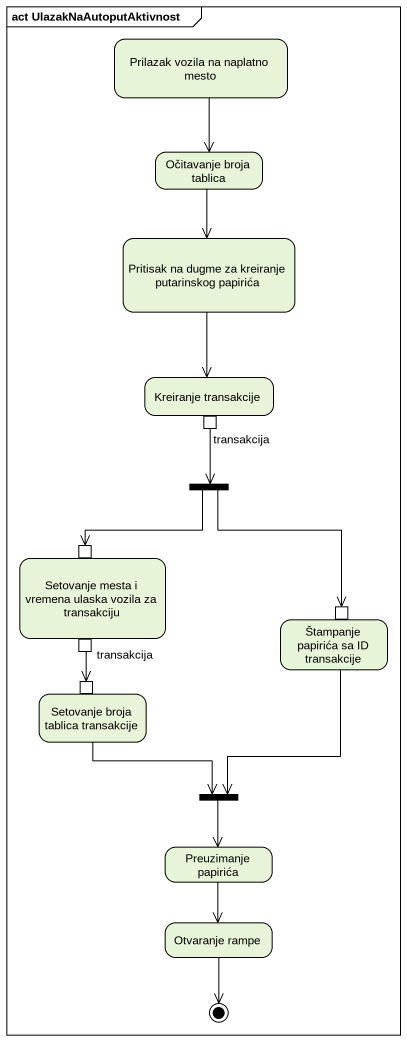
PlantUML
@startuml
mainframe act UlazakNaAutoputAktivnost
hide empty description
state "Prilazak vozila na naplatno mesto" as Prilazak_vozila_na_naplatno
state "Očitavanje broja tablica" as Očitavanje_broja_tablica
state "Pritisak na dugme za kreiranje putarinskog papirića" as Pritisak_na_dugme_za
state "Kreiranje transakcije" as Kreiranje_transakcije {
  state transakcija <<outputPin>>
}
state fork1 <<fork>>
state "Setovanje mesta i vremena ulaska vozila za transakciju" as Setovanje_mesta_i_vremena {
  state pin1 <<inputPin>>
  state "transakcija" as transakcija_2 <<outputPin>>
}
state "Štampanje papirića sa ID transakcije" as Štampanje_papirića_sa_ID {
  state pin2 <<inputPin>>
}
state "Setovanje broja tablica transakcije" as Setovanje_broja_tablica {
  state pin3 <<inputPin>>
}
state fork2 <<join>>
state "Preuzimanje papirića" as Preuzimanje_papirića
state "Otvaranje rampe" as Otvaranje_rampe
Prilazak_vozila_na_naplatno --> Očitavanje_broja_tablica
Očitavanje_broja_tablica --> Pritisak_na_dugme_za
Pritisak_na_dugme_za --> Kreiranje_transakcije
transakcija --> fork1
fork1 -left-> pin1
fork1 --> pin2
transakcija_2 --> pin3
Štampanje_papirića_sa_ID --> fork2
Setovanje_broja_tablica --> fork2
fork2 --> Preuzimanje_papirića
Preuzimanje_papirića --> Otvaranje_rampe
Otvaranje_rampe --> [*]
@enduml
